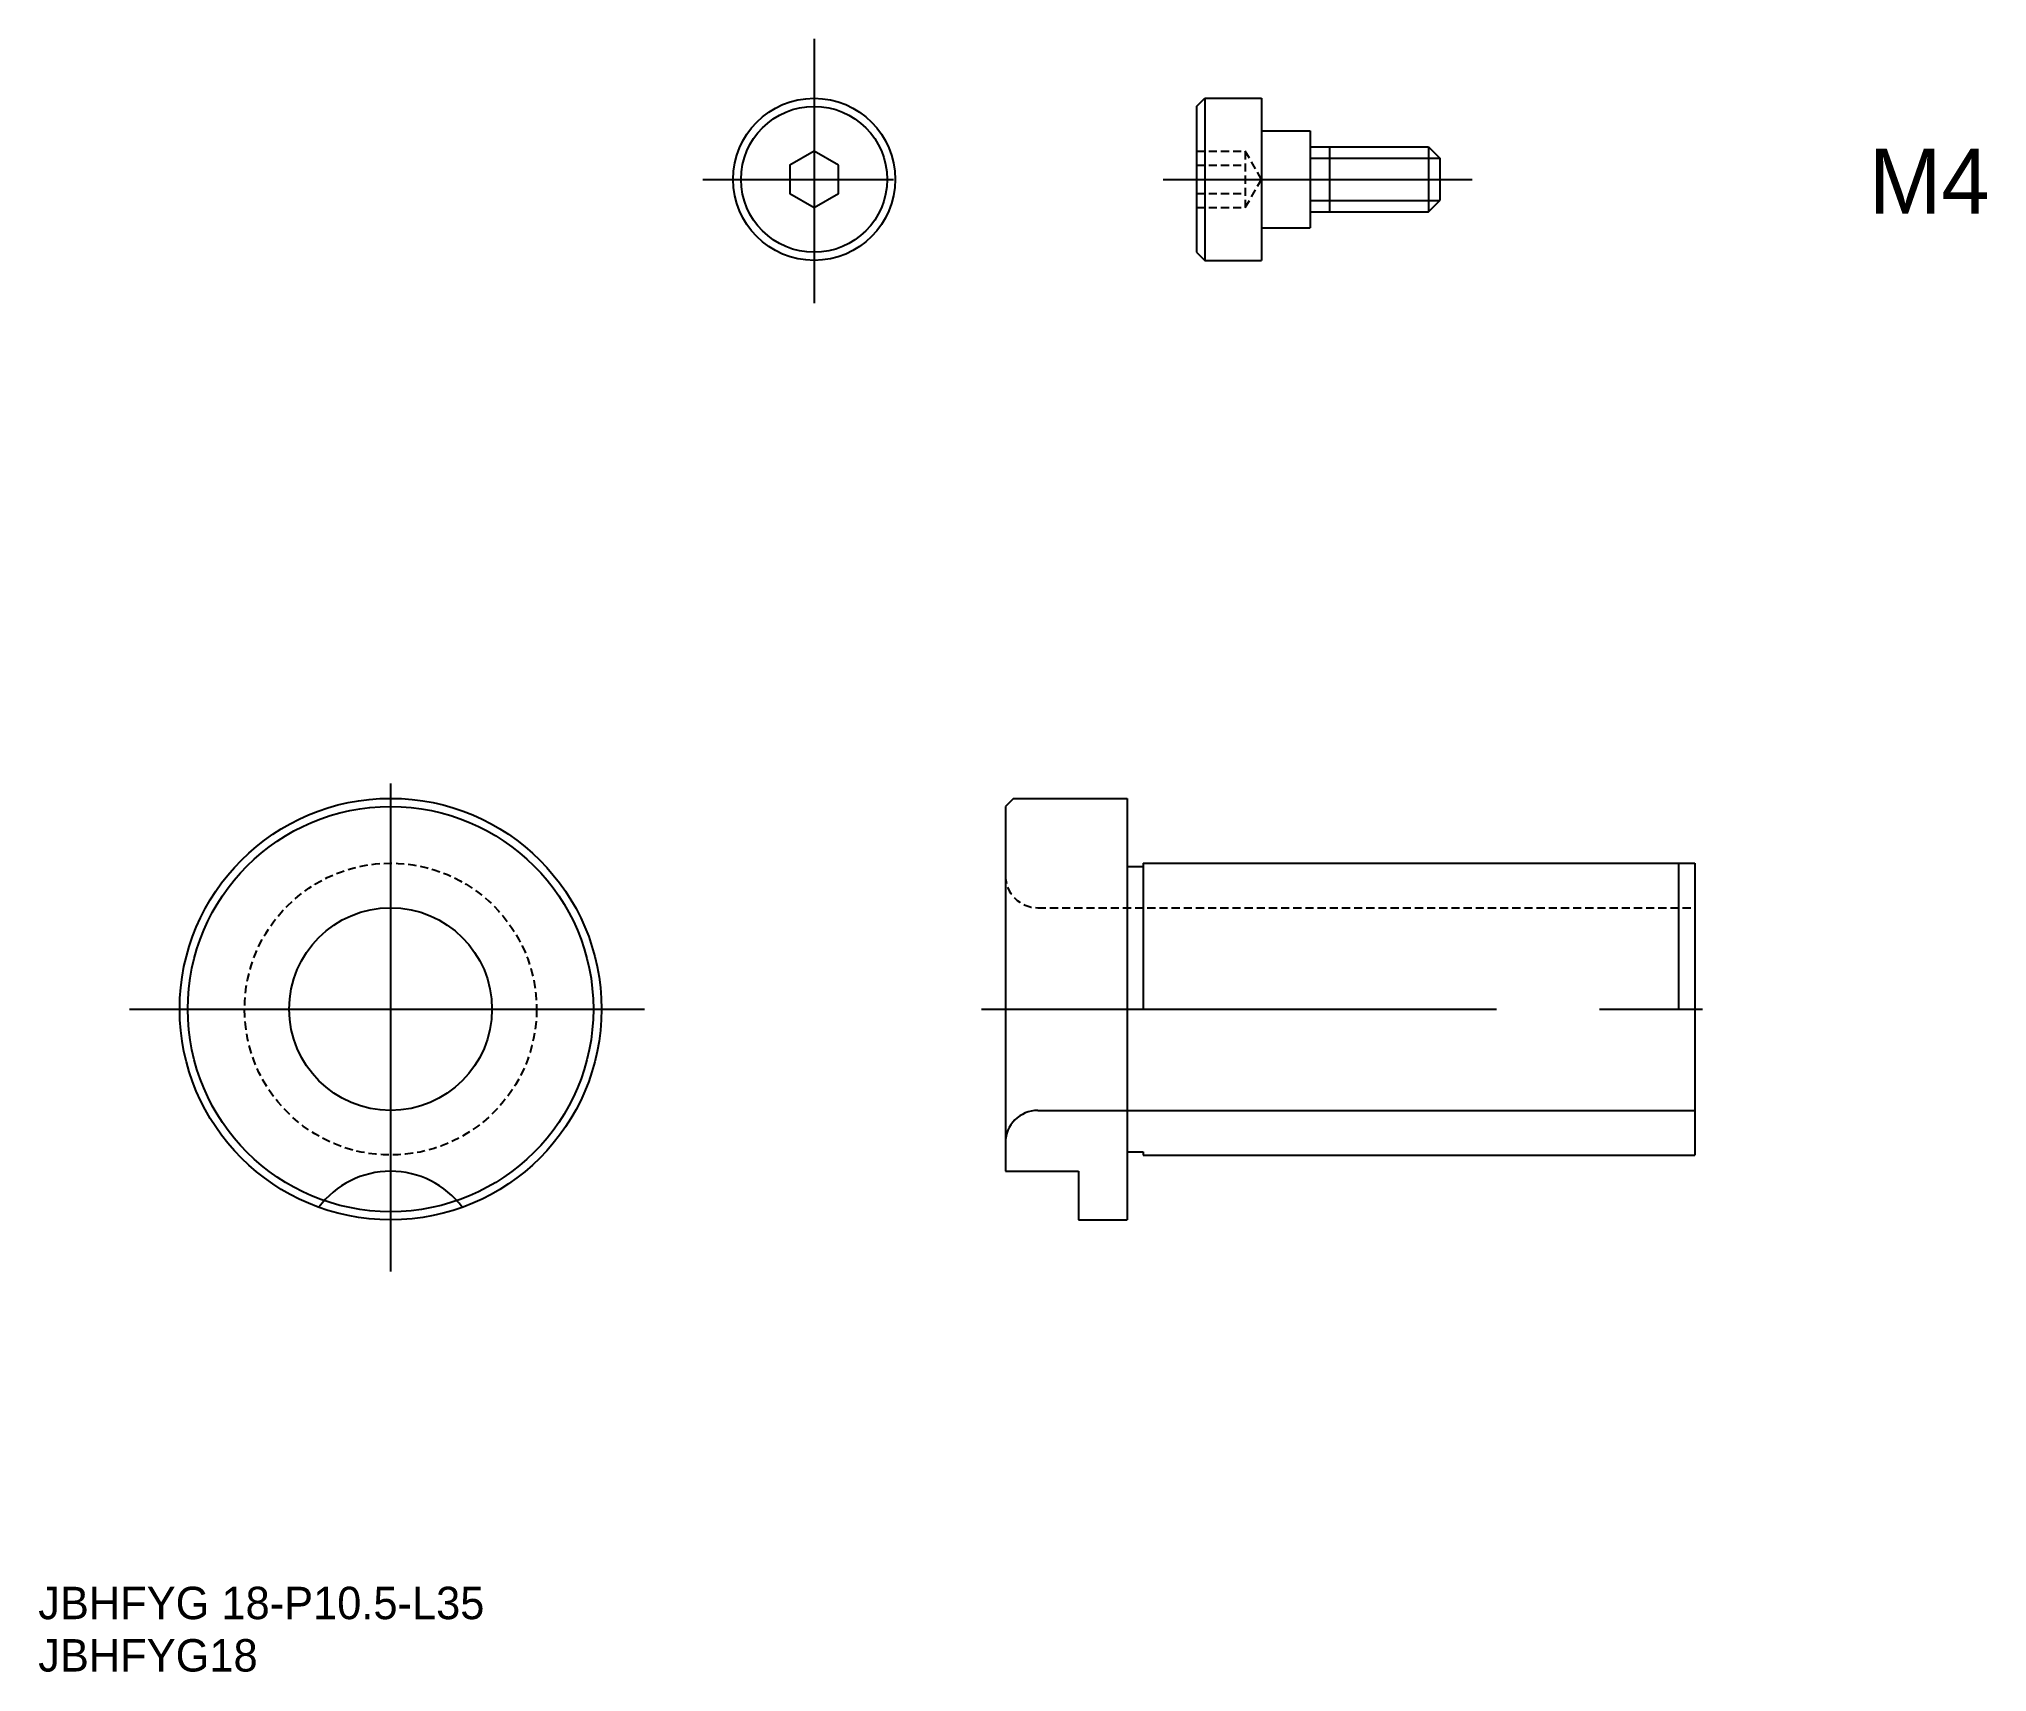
# Model space of a CAD drawing. Extents: x 96 to 216, y 148 to 249.
import ezdxf

# ---------------------------------------------------------------- set-up
doc = ezdxf.new("R2010")
doc.units = 0
doc.linetypes.add('CENTER', pattern=[50.8, 31.75, -6.35, 6.35, -6.35])
doc.linetypes.add('DASHED', pattern=[0.75, 0.5, -0.25])
doc.layers.get('0').update_dxf_attribs({"linetype": 'CONTINUOUS'})
doc.layers.add('CENTER', color=1, linetype='CENTER')

msp = doc.modelspace()

# ---------------------------------------------------------------- linework, layer by layer
at = {"color": 7, "linetype": 'CONTINUOUS'}
for p, q in [((167.09, 244.55), (167.59, 245.05)), ((167.59, 245.05), (167.59, 235.05)), ((167.59, 245.05), (171.09, 245.05)), ((171.09, 245.05), (171.09, 235.05)), ((167.09, 244.55), (167.09, 235.55)), ((171.09, 243.05), (174.09, 243.05)), ((174.09, 243.05), (174.09, 237.05)), ((174.09, 242.05), (181.39, 242.05)), ((175.29, 242.05), (175.29, 238.05)), ((181.39, 242.05), (182.09, 241.35)), ((181.39, 242.05), (181.39, 238.05)), ((174.09, 241.35), (182.09, 241.35)), ((182.09, 241.35), (182.09, 238.75)), ((174.09, 238.75), (182.09, 238.75)), ((174.09, 238.05), (181.39, 238.05)), ((181.39, 238.05), (182.09, 238.75)), ((171.09, 237.05), (174.09, 237.05)), ((167.09, 235.55), (167.59, 235.05)), ((167.59, 235.05), (171.09, 235.05))]:
    msp.add_line(p, q, dxfattribs=at)
at = {"color": 3, "linetype": 'DASHED'}
for p, q in [((167.09, 241.78), (170.09, 241.78)), ((171.09, 240.05), (170.09, 241.78)), ((170.09, 241.78), (170.09, 238.32)), ((167.09, 240.92), (170.09, 240.92)), ((167.09, 239.18), (170.09, 239.18)), ((170.09, 238.32), (171.09, 240.05)), ((167.09, 238.32), (170.09, 238.32)), ((157.3, 195.12), (197.8, 195.12))]:
    msp.add_line(p, q, dxfattribs=at)
for p, q in [((155.8, 201.87), (155.3, 201.37)), ((155.8, 201.87), (162.8, 201.87)), ((162.8, 201.87), (162.8, 175.87)), ((155.3, 201.37), (155.3, 178.87)), ((162.8, 197.67), (163.8, 197.67)), ((163.8, 197.87), (197.8, 197.87)), ((163.8, 197.87), (163.8, 188.87)), ((196.8, 197.87), (196.8, 188.87)), ((197.8, 197.87), (197.8, 179.87)), ((157.3, 182.62), (197.8, 182.62)), ((162.8, 180.07), (163.8, 180.07)), ((163.8, 180.07), (163.8, 179.87)), ((163.8, 179.87), (197.8, 179.87)), ((155.3, 178.87), (159.8, 178.87)), ((159.8, 178.87), (159.8, 175.87)), ((159.8, 175.87), (162.8, 175.87))]:
    msp.add_line(p, q)
at = {"color": 7, "linetype": 'CONTINUOUS'}
msp.add_lwpolyline([(145.01, 240.92), (143.51, 241.78), (142.01, 240.92), (142.01, 239.18), (143.51, 238.32), (145.01, 239.18)], close=True, dxfattribs=at)
for centre, radius in [((143.51, 240.05), 5), ((143.51, 240.05), 4.5), ((117.4, 188.87), 13), ((117.4, 188.87), 12.5), ((117.4, 188.87), 6.25)]:
    msp.add_circle(centre, radius, dxfattribs=at)
at = {"color": 3, "linetype": 'DASHED'}
msp.add_circle((117.4, 188.87), 9, dxfattribs=at)
msp.add_arc((157.3, 197.12), 2, 180, 270, dxfattribs=at)
at = {"color": 7, "linetype": 'CONTINUOUS'}
for centre, radius, start, end in [((157.3, 180.62), 2, 90, 180), ((117.4, 173.37), 5.5, 36.5346, 143.4654)]:
    msp.add_arc(centre, radius, start, end, dxfattribs=at)
at = {"layer": 'CENTER', "linetype": 'CENTER'}
for p, q in [((143.51, 248.71), (143.51, 232.42)), ((136.64, 240.05), (148.41, 240.05)), ((165.02, 240.05), (184.08, 240.05)), ((117.4, 202.78), (117.4, 172.69)), ((101.3, 188.87), (133.49, 188.87)), ((153.82, 188.87), (198.88, 188.87))]:
    msp.add_line(p, q, dxfattribs=at)

# ---------------------------------------------------------------- texts
for s, height, p in [('M4', 4, (208.54, 237.94)), ('JBHFYG 18-P10.5-L35', 2, (95.68, 151.24)), ('JBHFYG18', 2, (95.68, 148.01))]:
    msp.add_text(s, height=height).set_placement(p)

doc.saveas('drawing.dxf')
